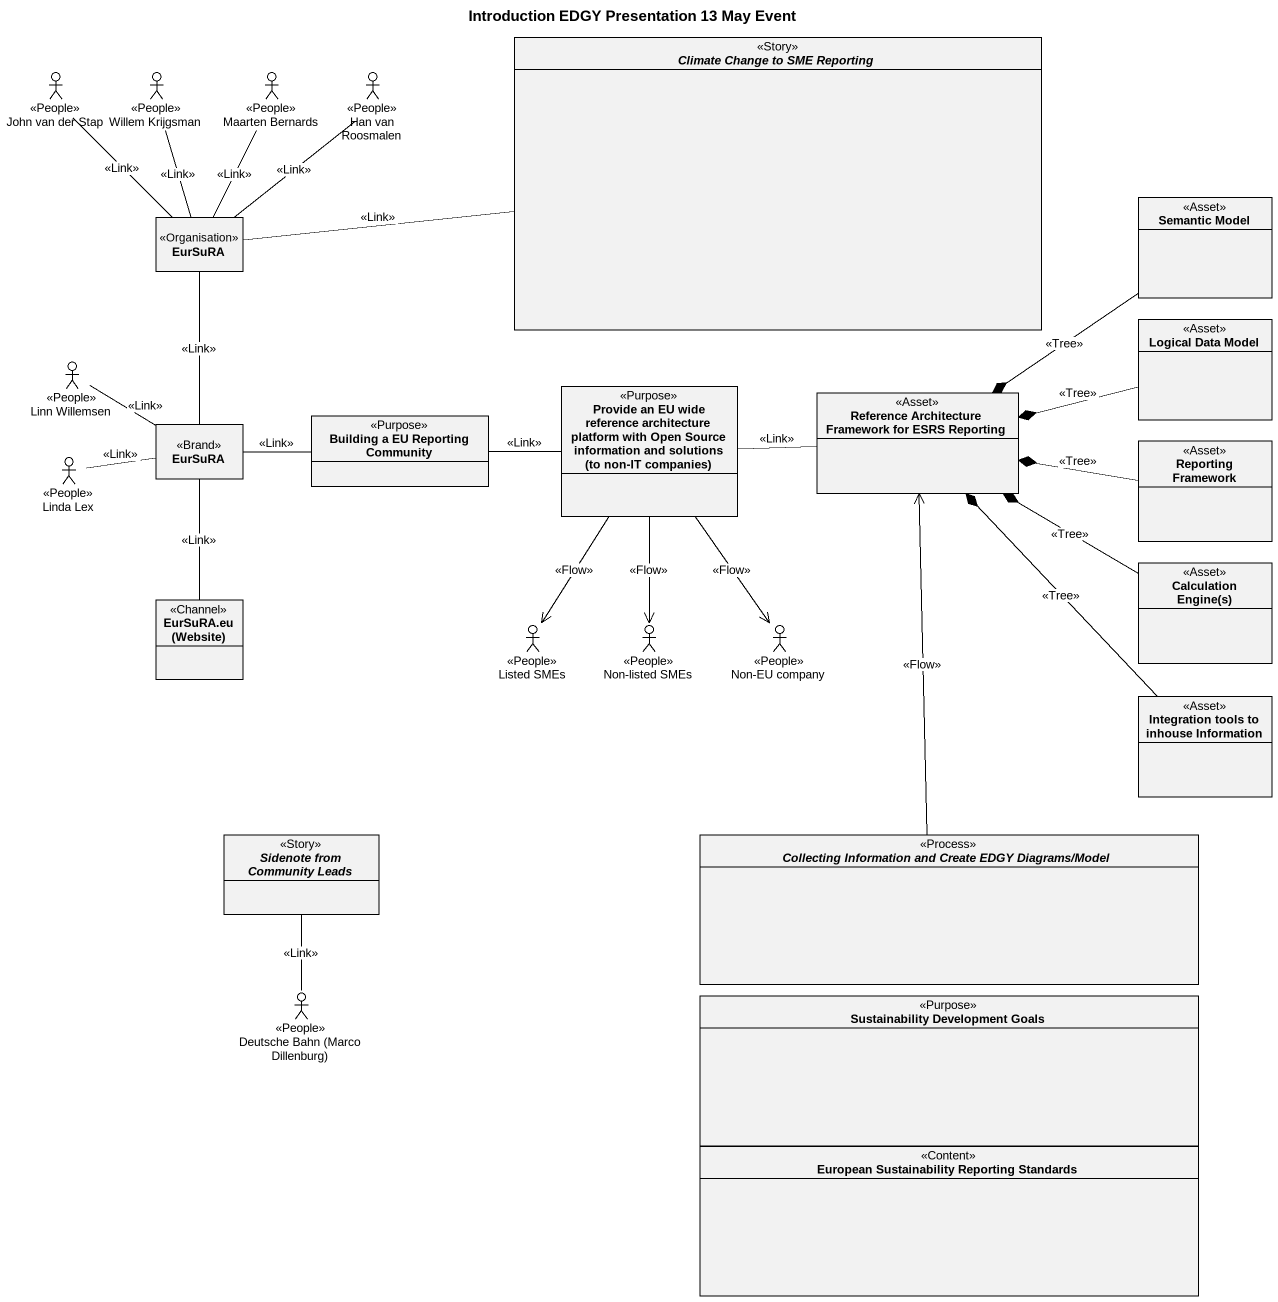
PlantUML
@startuml
title Introduction EDGY Presentation 13 May Event
allowmixing
hide circle
hide empty members
interface "Climate Change to SME Reporting" as Climate_Change_to_SME <<Story>>
actor "John van der Stap" as John_van_der_Stap <<People>>
actor "Willem Krijgsman" as Willem_Krijgsman <<People>>
actor "Maarten Bernards" as Maarten_Bernards <<People>>
actor "Han van Roosmalen" as Han_van_Roosmalen <<People>>
class "Semantic Model" as Semantic_Model <<Asset>>
class EurSuRA <<Organisation>>
class "Logical Data Model" as Logical_Data_Model <<Asset>>
actor "Linn Willemsen" as Linn_Willemsen <<People>>
class "Provide an EU wide reference architecture platform with Open Source information and solutions (to non-IT companies)" as Provide_an_EU_wide <<Purpose>>
class "Reference Architecture Framework for ESRS Reporting" as Reference_Architecture <<Asset>>
class "EurSuRA" as EurSuRA_2 <<Brand>>
class "Building a EU Reporting Community" as Building_a_EU_Reporting <<Purpose>>
class "Reporting Framework" as Reporting_Framework <<Asset>>
actor "Linda Lex" as Linda_Lex <<People>>
class "EurSuRA.eu (Website)" as EurSuRA_eu_Website <<Channel>>
class "Calculation Engine(s)" as Calculation_Engine_s <<Asset>>
actor "Listed SMEs" as Listed_SMEs <<People>>
actor "Non-listed SMEs" as Non_listed_SMEs <<People>>
actor "Non-EU company" as Non_EU_company <<People>>
class "Integration tools to inhouse Information" as Integration_tools_to <<Asset>>
interface "Sidenote from Community Leads" as Sidenote_from_Community <<Story>>
interface "Collecting Information and Create EDGY Diagrams/Model" as Collecting_Information_and <<Process>>
actor "Deutsche Bahn (Marco Dillenburg)" as Deutsche_Bahn_Marco <<People>>
class "Sustainability Development Goals" as Sustainability_Development <<Purpose>>
class "European Sustainability Reporting Standards" as European_Sustainability <<Content>>
EurSuRA -right- Climate_Change_to_SME : <<Link>>
EurSuRA -up- John_van_der_Stap : <<Link>>
EurSuRA -up- Willem_Krijgsman : <<Link>>
EurSuRA -up- Maarten_Bernards : <<Link>>
EurSuRA -up- Han_van_Roosmalen : <<Link>>
EurSuRA -- EurSuRA_2 : <<Link>>
Linn_Willemsen -right- EurSuRA_2 : <<Link>>
Provide_an_EU_wide -right- Reference_Architecture : <<Link>>
Provide_an_EU_wide --> Listed_SMEs : <<Flow>>
Provide_an_EU_wide --> Non_listed_SMEs : <<Flow>>
Provide_an_EU_wide --> Non_EU_company : <<Flow>>
Reference_Architecture *-up- Semantic_Model : <<Tree>>
Reference_Architecture *-right- Logical_Data_Model : <<Tree>>
Reference_Architecture *-right- Reporting_Framework : <<Tree>>
Reference_Architecture *-right- Calculation_Engine_s : <<Tree>>
Reference_Architecture *-- Integration_tools_to : <<Tree>>
EurSuRA_2 -right- Building_a_EU_Reporting : <<Link>>
EurSuRA_2 -- EurSuRA_eu_Website : <<Link>>
Building_a_EU_Reporting -right- Provide_an_EU_wide : <<Link>>
Linda_Lex -right- EurSuRA_2 : <<Link>>
Sidenote_from_Community -- Deutsche_Bahn_Marco : <<Link>>
Collecting_Information_and -up-> Reference_Architecture : <<Flow>>
@enduml
